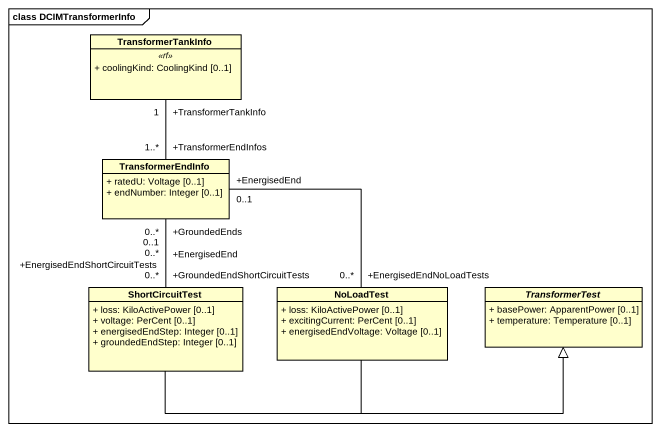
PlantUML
@startuml
mainframe class DCIMTransformerInfo
hide circle
hide empty members
skinparam classAttributeIconSize 0
class TransformerTankInfo {
  .. <<rf>> ..
  + coolingKind: CoolingKind [0..1]
}
class TransformerEndInfo {
  + ratedU: Voltage [0..1]
  + endNumber: Integer [0..1]
}
class ShortCircuitTest {
  + loss: KiloActivePower [0..1]
  + voltage: PerCent [0..1]
  + energisedEndStep: Integer [0..1]
  + groundedEndStep: Integer [0..1]
}
class NoLoadTest {
  + loss: KiloActivePower [0..1]
  + excitingCurrent: PerCent [0..1]
  + energisedEndVoltage: Voltage [0..1]
}
abstract class TransformerTest {
  + basePower: ApparentPower [0..1]
  + temperature: Temperature [0..1]
}
TransformerTankInfo "+TransformerTankInfo\n1" -- "+TransformerEndInfos\n1..*" TransformerEndInfo
ShortCircuitTest "+GroundedEndShortCircuitTests\n0..*" -up- "+GroundedEnds\n0..*" TransformerEndInfo
ShortCircuitTest "+EnergisedEndShortCircuitTests\n0..*" -up- "+EnergisedEnd\n0..1" TransformerEndInfo
ShortCircuitTest -right-|> TransformerTest
NoLoadTest "+EnergisedEndNoLoadTests\n0..*" -up- "+EnergisedEnd\n0..1" TransformerEndInfo
NoLoadTest -right-|> TransformerTest
@enduml
